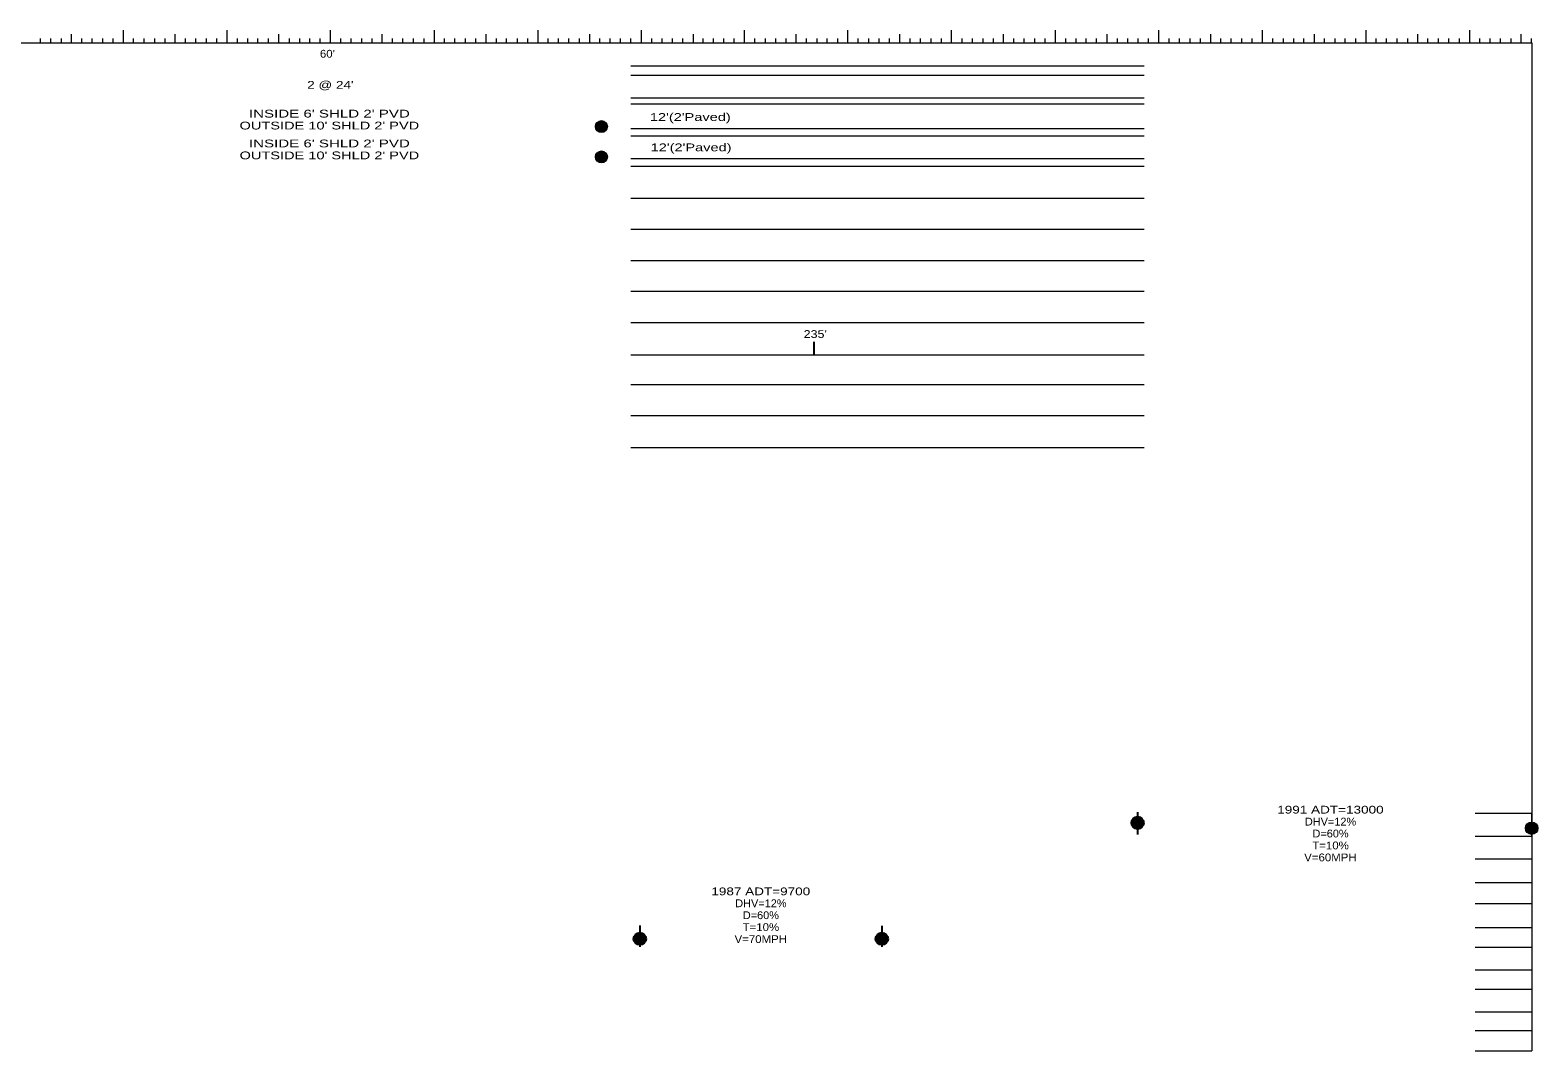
# Model space of a CAD drawing. Extents: x 2147484.06 to 2147492.91, y 2147476.95 to 2147484.1.
# Drawn here: x 2147487.1 to 2147492.91, y 2147476.95 to 2147480.88 of the extents above; entities that cross this region are included whole.
import ezdxf
from ezdxf.enums import TextEntityAlignment as Align

# ---------------------------------------------------------------- set-up
doc = ezdxf.new("R2010")
doc.units = 0
doc.header["$LTSCALE"] = 0.012
doc.layers.add('1', color=7, linetype='Continuous', lineweight=13)

msp = doc.modelspace()

# ---------------------------------------------------------------- hatches: boundary and pattern name
at = {"layer": '1'}
for points in [[(2147489.3222, 2147480.512, 1), (2147489.2758, 2147480.512, 1)], [(2147489.3222, 2147480.395, 1), (2147489.2758, 2147480.395, 1)], [(2147491.39011, 2147477.82732, 1), (2147491.34242, 2147477.82732, 1)], [(2147492.90911, 2147477.80632, 1), (2147492.86142, 2147477.80632, 1)], [(2147489.47111, 2147477.38032, 1), (2147489.42342, 2147477.38032, 1)], [(2147490.40411, 2147477.38032, 1), (2147490.35642, 2147477.38032, 1)]]:
    msp.add_hatch(color=256, dxfattribs=at).paths.add_polyline_path(points)

# ---------------------------------------------------------------- linework, layer by layer
for p, q in [((2147487.136, 2147480.852), (2147487.136, 2147480.835)), ((2147487.176, 2147480.852), (2147487.176, 2147480.835)), ((2147487.216, 2147480.852), (2147487.216, 2147480.835)), ((2147487.255, 2147480.868), (2147487.255, 2147480.835)), ((2147487.295, 2147480.852), (2147487.295, 2147480.835)), ((2147487.335, 2147480.852), (2147487.335, 2147480.835)), ((2147487.376, 2147480.852), (2147487.376, 2147480.835)), ((2147487.416, 2147480.852), (2147487.416, 2147480.835)), ((2147487.455, 2147480.884), (2147487.455, 2147480.835)), ((2147487.494, 2147480.852), (2147487.494, 2147480.835)), ((2147487.535, 2147480.852), (2147487.535, 2147480.835)), ((2147487.576, 2147480.852), (2147487.576, 2147480.835)), ((2147487.616, 2147480.852), (2147487.616, 2147480.835)), ((2147487.655, 2147480.868), (2147487.655, 2147480.835)), ((2147487.695, 2147480.852), (2147487.695, 2147480.835)), ((2147487.735, 2147480.852), (2147487.735, 2147480.835)), ((2147487.776, 2147480.852), (2147487.776, 2147480.835)), ((2147487.815, 2147480.852), (2147487.815, 2147480.835)), ((2147487.855, 2147480.884), (2147487.855, 2147480.835)), ((2147487.895, 2147480.852), (2147487.895, 2147480.835)), ((2147487.935, 2147480.852), (2147487.935, 2147480.835)), ((2147487.974, 2147480.852), (2147487.974, 2147480.835)), ((2147488.015, 2147480.852), (2147488.015, 2147480.835)), ((2147488.055, 2147480.868), (2147488.055, 2147480.835)), ((2147488.095, 2147480.852), (2147488.095, 2147480.835)), ((2147488.135, 2147480.852), (2147488.135, 2147480.835)), ((2147488.174, 2147480.852), (2147488.174, 2147480.835)), ((2147488.214, 2147480.852), (2147488.214, 2147480.835)), ((2147488.254, 2147480.884), (2147488.254, 2147480.835)), ((2147488.294, 2147480.852), (2147488.294, 2147480.835)), ((2147488.333, 2147480.852), (2147488.333, 2147480.835)), ((2147488.374, 2147480.852), (2147488.374, 2147480.835)), ((2147488.414, 2147480.852), (2147488.414, 2147480.835)), ((2147488.453, 2147480.868), (2147488.453, 2147480.835)), ((2147488.493, 2147480.852), (2147488.493, 2147480.835)), ((2147488.533, 2147480.852), (2147488.533, 2147480.835)), ((2147488.574, 2147480.852), (2147488.574, 2147480.835)), ((2147488.614, 2147480.852), (2147488.614, 2147480.835)), ((2147488.654, 2147480.884), (2147488.654, 2147480.835)), ((2147488.693, 2147480.852), (2147488.693, 2147480.835)), ((2147488.733, 2147480.852), (2147488.733, 2147480.835)), ((2147488.774, 2147480.852), (2147488.774, 2147480.835)), ((2147488.814, 2147480.852), (2147488.814, 2147480.835)), ((2147488.854, 2147480.868), (2147488.854, 2147480.835)), ((2147488.893, 2147480.852), (2147488.893, 2147480.835)), ((2147488.932, 2147480.852), (2147488.932, 2147480.835)), ((2147488.974, 2147480.852), (2147488.974, 2147480.835)), ((2147489.014, 2147480.852), (2147489.014, 2147480.835)), ((2147489.054, 2147480.884), (2147489.054, 2147480.835)), ((2147489.093, 2147480.852), (2147489.093, 2147480.835)), ((2147489.132, 2147480.852), (2147489.132, 2147480.835)), ((2147489.172, 2147480.852), (2147489.172, 2147480.835)), ((2147489.213, 2147480.852), (2147489.213, 2147480.835)), ((2147489.253, 2147480.868), (2147489.253, 2147480.835)), ((2147489.292, 2147480.852), (2147489.292, 2147480.835)), ((2147489.332, 2147480.852), (2147489.332, 2147480.835)), ((2147489.372, 2147480.852), (2147489.372, 2147480.835)), ((2147489.411, 2147480.852), (2147489.411, 2147480.835)), ((2147489.453, 2147480.884), (2147489.453, 2147480.835)), ((2147489.492, 2147480.852), (2147489.492, 2147480.835)), ((2147489.532, 2147480.852), (2147489.532, 2147480.835)), ((2147489.572, 2147480.852), (2147489.572, 2147480.835)), ((2147489.612, 2147480.852), (2147489.612, 2147480.835)), ((2147489.653, 2147480.868), (2147489.653, 2147480.835)), ((2147489.69, 2147480.852), (2147489.69, 2147480.835)), ((2147489.73, 2147480.852), (2147489.73, 2147480.835)), ((2147489.77, 2147480.852), (2147489.77, 2147480.835)), ((2147489.81, 2147480.852), (2147489.81, 2147480.835)), ((2147489.85, 2147480.884), (2147489.85, 2147480.835)), ((2147489.889, 2147480.852), (2147489.889, 2147480.835)), ((2147489.93, 2147480.852), (2147489.93, 2147480.835)), ((2147489.97, 2147480.852), (2147489.97, 2147480.835)), ((2147490.01, 2147480.852), (2147490.01, 2147480.835)), ((2147490.049, 2147480.868), (2147490.049, 2147480.835)), ((2147490.089, 2147480.852), (2147490.089, 2147480.835)), ((2147490.13, 2147480.852), (2147490.13, 2147480.835)), ((2147490.168, 2147480.852), (2147490.168, 2147480.835)), ((2147490.209, 2147480.852), (2147490.209, 2147480.835)), ((2147490.248, 2147480.884), (2147490.248, 2147480.835)), ((2147490.288, 2147480.852), (2147490.288, 2147480.835)), ((2147490.329, 2147480.852), (2147490.329, 2147480.835)), ((2147490.368, 2147480.852), (2147490.368, 2147480.835)), ((2147490.409, 2147480.852), (2147490.409, 2147480.835)), ((2147490.448, 2147480.868), (2147490.448, 2147480.835)), ((2147490.488, 2147480.852), (2147490.488, 2147480.835)), ((2147490.528, 2147480.852), (2147490.528, 2147480.835)), ((2147490.569, 2147480.852), (2147490.569, 2147480.835)), ((2147490.609, 2147480.852), (2147490.609, 2147480.835)), ((2147490.648, 2147480.884), (2147490.648, 2147480.835)), ((2147490.688, 2147480.852), (2147490.688, 2147480.835)), ((2147490.728, 2147480.852), (2147490.728, 2147480.835)), ((2147490.769, 2147480.852), (2147490.769, 2147480.835)), ((2147490.809, 2147480.852), (2147490.809, 2147480.835)), ((2147490.848, 2147480.868), (2147490.848, 2147480.835)), ((2147490.888, 2147480.852), (2147490.888, 2147480.835)), ((2147490.928, 2147480.852), (2147490.928, 2147480.835)), ((2147490.969, 2147480.852), (2147490.969, 2147480.835)), ((2147491.008, 2147480.852), (2147491.008, 2147480.835)), ((2147491.048, 2147480.884), (2147491.048, 2147480.835)), ((2147491.088, 2147480.852), (2147491.088, 2147480.835)), ((2147491.128, 2147480.852), (2147491.128, 2147480.835)), ((2147491.166, 2147480.852), (2147491.166, 2147480.835)), ((2147491.207, 2147480.852), (2147491.207, 2147480.835)), ((2147491.247, 2147480.868), (2147491.247, 2147480.835)), ((2147491.287, 2147480.852), (2147491.287, 2147480.835)), ((2147491.327, 2147480.852), (2147491.327, 2147480.835)), ((2147491.367, 2147480.852), (2147491.367, 2147480.835)), ((2147491.407, 2147480.852), (2147491.407, 2147480.835)), ((2147491.447, 2147480.884), (2147491.447, 2147480.835)), ((2147491.487, 2147480.852), (2147491.487, 2147480.835)), ((2147491.526, 2147480.852), (2147491.526, 2147480.835)), ((2147491.567, 2147480.852), (2147491.567, 2147480.835)), ((2147491.607, 2147480.852), (2147491.607, 2147480.835)), ((2147491.647, 2147480.868), (2147491.647, 2147480.835)), ((2147491.686, 2147480.852), (2147491.686, 2147480.835)), ((2147491.726, 2147480.852), (2147491.726, 2147480.835)), ((2147491.767, 2147480.852), (2147491.767, 2147480.835)), ((2147491.807, 2147480.852), (2147491.807, 2147480.835)), ((2147491.847, 2147480.884), (2147491.847, 2147480.835)), ((2147491.886, 2147480.852), (2147491.886, 2147480.835)), ((2147491.927, 2147480.852), (2147491.927, 2147480.835)), ((2147491.967, 2147480.852), (2147491.967, 2147480.835)), ((2147492.006, 2147480.852), (2147492.006, 2147480.835)), ((2147492.047, 2147480.868), (2147492.047, 2147480.835)), ((2147492.086, 2147480.852), (2147492.086, 2147480.835)), ((2147492.126, 2147480.852), (2147492.126, 2147480.835)), ((2147492.165, 2147480.852), (2147492.165, 2147480.835)), ((2147492.206, 2147480.852), (2147492.206, 2147480.835)), ((2147492.246, 2147480.884), (2147492.246, 2147480.835)), ((2147492.285, 2147480.852), (2147492.285, 2147480.835)), ((2147492.325, 2147480.852), (2147492.325, 2147480.835)), ((2147492.365, 2147480.852), (2147492.365, 2147480.835)), ((2147492.406, 2147480.852), (2147492.406, 2147480.835)), ((2147492.445, 2147480.868), (2147492.445, 2147480.835)), ((2147492.484, 2147480.852), (2147492.484, 2147480.835)), ((2147492.525, 2147480.852), (2147492.525, 2147480.835)), ((2147492.565, 2147480.852), (2147492.565, 2147480.835)), ((2147492.606, 2147480.852), (2147492.606, 2147480.835)), ((2147492.645, 2147480.884), (2147492.645, 2147480.835)), ((2147492.684, 2147480.852), (2147492.684, 2147480.835)), ((2147492.724, 2147480.852), (2147492.724, 2147480.835)), ((2147492.764, 2147480.852), (2147492.764, 2147480.835)), ((2147492.805, 2147480.852), (2147492.805, 2147480.835)), ((2147492.844, 2147480.868), (2147492.844, 2147480.835)), ((2147492.883, 2147480.852), (2147492.883, 2147480.835)), ((2147484.66, 2147480.835), (2147492.886, 2147480.835)), ((2147492.886, 2147480.835), (2147492.886, 2147476.948)), ((2147489.412, 2147480.747), (2147491.391, 2147480.747)), ((2147489.412, 2147480.711), (2147491.391, 2147480.711)), ((2147489.412, 2147480.623), (2147491.391, 2147480.623)), ((2147489.412, 2147480.6), (2147491.391, 2147480.6)), ((2147489.412, 2147480.505), (2147491.391, 2147480.505)), ((2147489.412, 2147480.476), (2147491.391, 2147480.476)), ((2147489.412, 2147480.389), (2147491.391, 2147480.389)), ((2147489.412, 2147480.359), (2147491.391, 2147480.359)), ((2147489.412, 2147480.236), (2147491.391, 2147480.236)), ((2147489.412, 2147480.117), (2147491.391, 2147480.117)), ((2147489.412, 2147480.117), (2147491.391, 2147480.117)), ((2147489.412, 2147479.996), (2147491.391, 2147479.996)), ((2147489.412, 2147479.878), (2147491.391, 2147479.878)), ((2147489.412, 2147479.756), (2147491.391, 2147479.756)), ((2147489.412, 2147479.632), (2147491.391, 2147479.632)), ((2147489.412, 2147479.517), (2147491.391, 2147479.517)), ((2147489.412, 2147479.398), (2147491.391, 2147479.398)), ((2147489.412, 2147479.275), (2147491.391, 2147479.275)), ((2147492.668, 2147477.864), (2147492.886, 2147477.864)), ((2147492.886, 2147477.775), (2147492.886, 2147477.864)), ((2147492.668, 2147477.776), (2147492.886, 2147477.776)), ((2147492.668, 2147477.688), (2147492.886, 2147477.688)), ((2147492.668, 2147477.597), (2147492.886, 2147477.597)), ((2147492.668, 2147477.516), (2147492.886, 2147477.516)), ((2147492.668, 2147477.424), (2147492.886, 2147477.424)), ((2147492.668, 2147477.348), (2147492.886, 2147477.348)), ((2147492.668, 2147477.26), (2147492.886, 2147477.26)), ((2147492.668, 2147477.186), (2147492.886, 2147477.186)), ((2147492.668, 2147477.098), (2147492.886, 2147477.098)), ((2147492.668, 2147477.027), (2147492.886, 2147477.027)), ((2147492.668, 2147476.948), (2147492.886, 2147476.948))]:
    msp.add_line(p, q, dxfattribs=at)
at = {"layer": '1', "lineweight": 25}
for p, q in [((2147490.119, 2147479.633), (2147490.119, 2147479.682)), ((2147491.367, 2147477.782), (2147491.367, 2147477.869)), ((2147489.448, 2147477.349), (2147489.448, 2147477.432)), ((2147490.381, 2147477.349), (2147490.381, 2147477.43))]:
    msp.add_line(p, q, dxfattribs=at)
at = {"layer": '1'}
for centre, radius in [((2147489.299, 2147480.512), 0.0232), ((2147489.299, 2147480.395), 0.0232), ((2147492.88526, 2147477.80632), 0.02385)]:
    msp.add_circle(centre, radius, dxfattribs=at)
at = {"layer": '1', "lineweight": 25}
for centre in [(2147491.36626, 2147477.82732), (2147489.44726, 2147477.38032), (2147490.38026, 2147477.38032)]:
    msp.add_circle(centre, 0.02385, dxfattribs=at)

# ---------------------------------------------------------------- texts
at = {"layer": '1'}
for s, width, p in [("60'", 1.1, (2147488.214, 2147480.778)), ("2 @ 24'", 1.3, (2147488.165, 2147480.658)), ("12'(2'Paved)", 1.4, (2147489.486, 2147480.534)), ("12'(2'Paved)", 1.4, (2147489.489, 2147480.417))]:
    msp.add_text(s, height=0.03, dxfattribs=dict(at, width=width)).set_placement(p)
for s, width, p in [("INSIDE 6' SHLD 2' PVD", 1.45, (2147488.2505, 2147480.547)), ("OUTSIDE 10' SHLD 2' PVD", 1.4, (2147488.2505, 2147480.501)), ("INSIDE 6' SHLD 2' PVD", 1.45, (2147488.2505, 2147480.432)), ("OUTSIDE 10' SHLD 2' PVD", 1.4, (2147488.2505, 2147480.386)), ("235'", 1.2, (2147490.1235, 2147479.697)), ('1991 ADT=13000', 1.3, (2147492.1095, 2147477.863)), ('DHV=12%', 1.05, (2147492.11, 2147477.817)), ('D=60%', 1.05, (2147492.11, 2147477.771)), ('V=60MPH', 1.1, (2147492.1095, 2147477.679)), ('T=10%', 1.1, (2147492.11, 2147477.725)), ('1987 ADT=9700', 1.3, (2147489.9135, 2147477.548)), ('DHV=12%', 1.05, (2147489.914, 2147477.502)), ('D=60%', 1.05, (2147489.914, 2147477.456)), ('T=10%', 1.1, (2147489.914, 2147477.41)), ('V=70MPH', 1.1, (2147489.9135, 2147477.364))]:
    msp.add_text(s, height=0.03, dxfattribs=dict(at, width=width)).set_placement(p, align=Align.CENTER)

doc.saveas('drawing.dxf')
